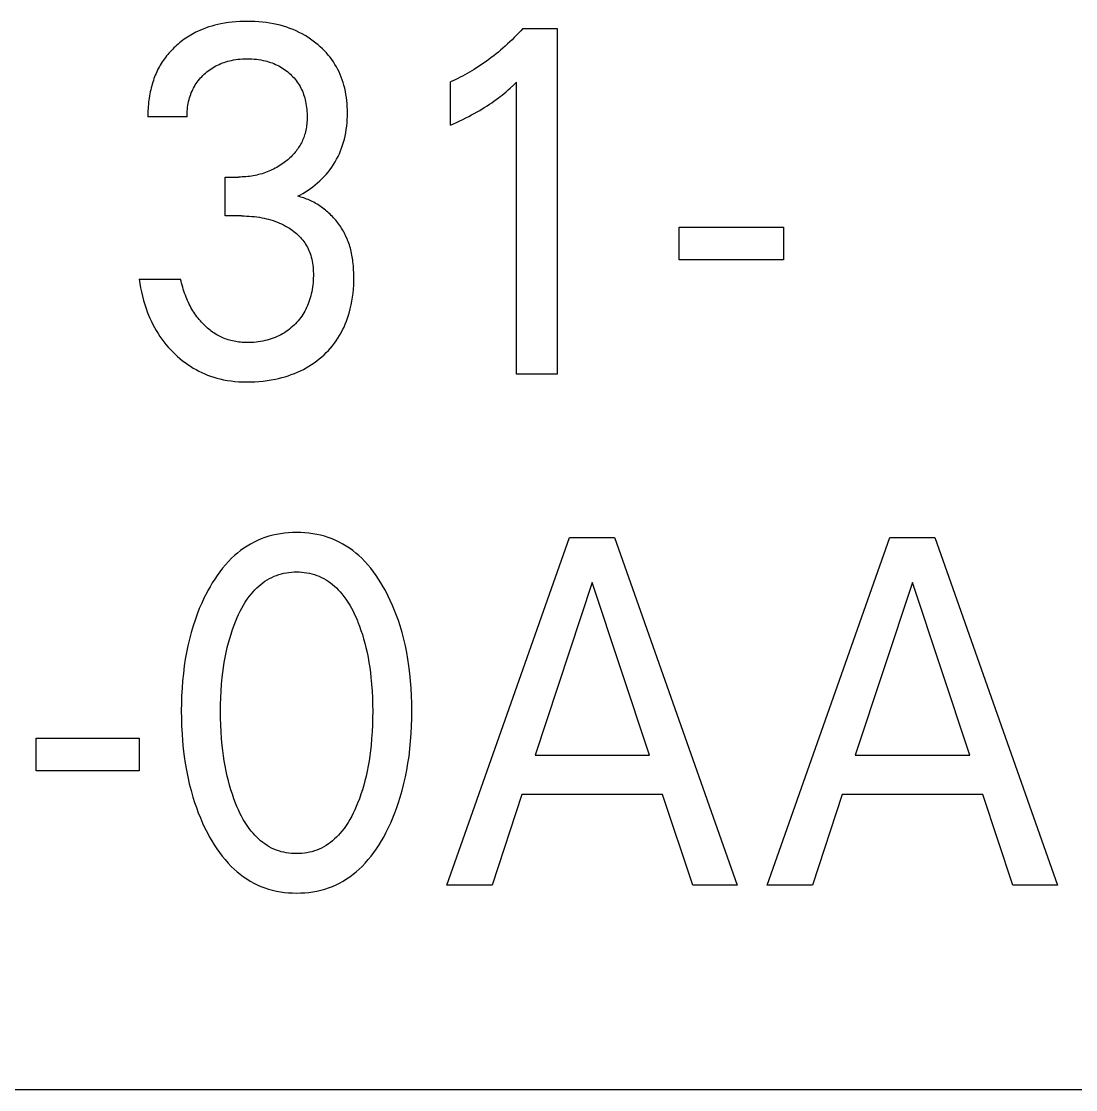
# Model space of a CAD drawing. Extents: x 10 to 879, y 6 to 221.
# Drawn here: x 658.298 to 662.065, y 134.292 to 138.11 of the extents above; entities that cross this region are included whole.
import ezdxf

# ---------------------------------------------------------------- set-up
doc = ezdxf.new("R2010")
doc.units = 0
doc.header["$LTSCALE"] = 5
doc.header["$MEASUREMENT"] = 0
doc.layers.get('0').update_dxf_attribs({"linetype": 'CONTINUOUS'})

msp = doc.modelspace()

# ---------------------------------------------------------------- linework, layer by layer
at = {"color": 7, "linetype": 'Continuous'}
for p, q in [((659.0107, 138.1007), (659, 138.0984)), ((659.0242, 138.1032), (659.0107, 138.1007)), ((659.0378, 138.1053), (659.0242, 138.1032)), ((659.0515, 138.1069), (659.0378, 138.1053)), ((659.0651, 138.1082), (659.0515, 138.1069)), ((659.0789, 138.109), (659.0651, 138.1082)), ((659.0926, 138.1095), (659.0789, 138.109)), ((659.1064, 138.1097), (659.0926, 138.1095)), ((659.1197, 138.1095), (659.1064, 138.1097)), ((659.1329, 138.109), (659.1197, 138.1095)), ((659.1462, 138.1082), (659.1329, 138.109)), ((659.1595, 138.107), (659.1462, 138.1082)), ((659.1726, 138.1054), (659.1595, 138.107)), ((659.1858, 138.1035), (659.1726, 138.1054)), ((659.1989, 138.1011), (659.1858, 138.1035)), ((659.2108, 138.0985), (659.1989, 138.1011)), ((658.9095, 138.0642), (658.9035, 138.0608)), ((658.9156, 138.0675), (658.9095, 138.0642)), ((658.9218, 138.0707), (658.9156, 138.0675)), ((658.928, 138.0737), (658.9218, 138.0707)), ((658.9379, 138.0782), (658.928, 138.0737)), ((658.948, 138.0823), (658.9379, 138.0782)), ((658.9582, 138.0862), (658.948, 138.0823)), ((658.9685, 138.0897), (658.9582, 138.0862)), ((658.9789, 138.0929), (658.9685, 138.0897)), ((658.9895, 138.0958), (658.9789, 138.0929)), ((659, 138.0984), (658.9895, 138.0958)), ((659.2227, 138.0956), (659.2108, 138.0985)), ((659.2345, 138.0923), (659.2227, 138.0956)), ((659.2462, 138.0886), (659.2345, 138.0923)), ((659.2577, 138.0846), (659.2462, 138.0886)), ((659.2691, 138.0801), (659.2577, 138.0846)), ((659.2803, 138.0753), (659.2691, 138.0801)), ((659.291, 138.0702), (659.2803, 138.0753)), ((659.3015, 138.0648), (659.291, 138.0702)), ((659.3117, 138.059), (659.3015, 138.0648)), ((660.0748, 138.0679), (660.0672, 138.0599)), ((660.0824, 138.076), (660.0748, 138.0679)), ((660.0898, 138.0842), (660.0824, 138.076)), ((660.0898, 138.0842), (660.2123, 138.0842)), ((660.2123, 138.0842), (660.2123, 136.849)), ((658.8532, 138.0244), (658.8484, 138.02)), ((658.8582, 138.0287), (658.8532, 138.0244)), ((658.8636, 138.0331), (658.8582, 138.0287)), ((658.869, 138.0375), (658.8636, 138.0331)), ((658.8745, 138.0417), (658.869, 138.0375)), ((658.8801, 138.0457), (658.8745, 138.0417)), ((658.8859, 138.0497), (658.8801, 138.0457)), ((658.8916, 138.0535), (658.8859, 138.0497)), ((658.8975, 138.0572), (658.8916, 138.0535)), ((658.9035, 138.0608), (658.8975, 138.0572)), ((659.3218, 138.0528), (659.3117, 138.059)), ((659.3317, 138.0463), (659.3218, 138.0528)), ((659.3413, 138.0394), (659.3317, 138.0463)), ((659.3507, 138.0322), (659.3413, 138.0394)), ((659.3586, 138.0257), (659.3507, 138.0322)), ((659.3663, 138.0189), (659.3586, 138.0257)), ((660.0355, 138.029), (660.0273, 138.0216)), ((660.0436, 138.0366), (660.0355, 138.029)), ((660.0515, 138.0442), (660.0436, 138.0366)), ((660.0594, 138.052), (660.0515, 138.0442)), ((660.0672, 138.0599), (660.0594, 138.052)), ((658.8171, 137.9863), (658.813, 137.9811)), ((658.8212, 137.9914), (658.8171, 137.9863)), ((658.8255, 137.9964), (658.8212, 137.9914)), ((658.8298, 138.0013), (658.8255, 137.9964)), ((658.8343, 138.0061), (658.8298, 138.0013)), ((658.8389, 138.0108), (658.8343, 138.0061)), ((658.8436, 138.0155), (658.8389, 138.0108)), ((658.8484, 138.02), (658.8436, 138.0155)), ((659.3738, 138.0118), (659.3663, 138.0189)), ((659.3811, 138.0045), (659.3738, 138.0118)), ((659.3881, 137.997), (659.3811, 138.0045)), ((659.3948, 137.9892), (659.3881, 137.997)), ((659.4013, 137.9812), (659.3948, 137.9892)), ((659.9857, 137.9866), (659.9772, 137.9801)), ((659.9941, 137.9933), (659.9857, 137.9866)), ((660.0024, 138.0001), (659.9941, 137.9933)), ((660.0106, 138.007), (660.0024, 138.0001)), ((660.019, 138.0142), (660.0106, 138.007)), ((660.0273, 138.0216), (660.019, 138.0142)), ((658.7914, 137.9478), (658.7883, 137.9419)), ((658.7947, 137.9537), (658.7914, 137.9478)), ((658.7982, 137.9594), (658.7947, 137.9537)), ((658.8017, 137.965), (658.7982, 137.9594)), ((658.8054, 137.9704), (658.8017, 137.965)), ((658.8091, 137.9758), (658.8054, 137.9704)), ((658.813, 137.9811), (658.8091, 137.9758)), ((658.9876, 137.9471), (658.9932, 137.9503)), ((658.9932, 137.9503), (658.999, 137.9532)), ((658.999, 137.9532), (659.0049, 137.956)), ((659.0049, 137.956), (659.0109, 137.9586)), ((659.0109, 137.9586), (659.017, 137.961)), ((659.017, 137.961), (659.0232, 137.9632)), ((659.0232, 137.9632), (659.0294, 137.9652)), ((659.0294, 137.9652), (659.0357, 137.9671)), ((659.0357, 137.9671), (659.0421, 137.9687)), ((659.0421, 137.9687), (659.0485, 137.9702)), ((659.0485, 137.9702), (659.0564, 137.9718)), ((659.0564, 137.9718), (659.0644, 137.9731)), ((659.0644, 137.9731), (659.0725, 137.9741)), ((659.0725, 137.9741), (659.0805, 137.9749)), ((659.0805, 137.9749), (659.0886, 137.9754)), ((659.0886, 137.9754), (659.0967, 137.9758)), ((659.0967, 137.9758), (659.1048, 137.9759)), ((659.1048, 137.9759), (659.1131, 137.9758)), ((659.1131, 137.9758), (659.1214, 137.9755)), ((659.1214, 137.9755), (659.1296, 137.9749)), ((659.1296, 137.9749), (659.1379, 137.9741)), ((659.1379, 137.9741), (659.1461, 137.9731)), ((659.1461, 137.9731), (659.1542, 137.9718)), ((659.1542, 137.9718), (659.1624, 137.9702)), ((659.1624, 137.9702), (659.1688, 137.9687)), ((659.1688, 137.9687), (659.1752, 137.9671)), ((659.1752, 137.9671), (659.1816, 137.9653)), ((659.1816, 137.9653), (659.1879, 137.9632)), ((659.1879, 137.9632), (659.1942, 137.961)), ((659.1942, 137.961), (659.2003, 137.9586)), ((659.2003, 137.9586), (659.2064, 137.956)), ((659.2064, 137.956), (659.2124, 137.9532)), ((659.2124, 137.9532), (659.2181, 137.9503)), ((659.2181, 137.9503), (659.2237, 137.9472)), ((659.4074, 137.973), (659.4013, 137.9812)), ((659.4132, 137.9645), (659.4074, 137.973)), ((659.4187, 137.9559), (659.4132, 137.9645)), ((659.4238, 137.9471), (659.4187, 137.9559)), ((659.9334, 137.9491), (659.9243, 137.9433)), ((659.9423, 137.9551), (659.9334, 137.9491)), ((659.9512, 137.9611), (659.9423, 137.9551)), ((659.9599, 137.9673), (659.9512, 137.9611)), ((659.9686, 137.9736), (659.9599, 137.9673)), ((659.9772, 137.9801), (659.9686, 137.9736)), ((658.7744, 137.9112), (658.7721, 137.9049)), ((658.7769, 137.9175), (658.7744, 137.9112)), ((658.7796, 137.9237), (658.7769, 137.9175)), ((658.7823, 137.9298), (658.7796, 137.9237)), ((658.7852, 137.9359), (658.7823, 137.9298)), ((658.7883, 137.9419), (658.7852, 137.9359)), ((658.9384, 137.9073), (658.9426, 137.9119)), ((658.9426, 137.9119), (658.947, 137.9163)), ((658.947, 137.9163), (658.9516, 137.9207)), ((658.9516, 137.9207), (658.9562, 137.9248)), ((658.9562, 137.9248), (658.9612, 137.929)), ((658.9612, 137.929), (658.9662, 137.9329)), ((658.9662, 137.9329), (658.9714, 137.9367)), ((658.9714, 137.9367), (658.9767, 137.9404)), ((658.9767, 137.9404), (658.9821, 137.9439)), ((658.9821, 137.9439), (658.9876, 137.9471)), ((659.2237, 137.9472), (659.2292, 137.9439)), ((659.2292, 137.9439), (659.2346, 137.9404)), ((659.2346, 137.9404), (659.2399, 137.9368)), ((659.2399, 137.9368), (659.245, 137.933)), ((659.245, 137.933), (659.25, 137.929)), ((659.25, 137.929), (659.2549, 137.9248)), ((659.2549, 137.9248), (659.2595, 137.9207)), ((659.2595, 137.9207), (659.264, 137.9164)), ((659.264, 137.9164), (659.2683, 137.912)), ((659.2683, 137.912), (659.2724, 137.9074)), ((659.4287, 137.9381), (659.4238, 137.9471)), ((659.4332, 137.929), (659.4287, 137.9381)), ((659.4373, 137.9197), (659.4332, 137.929)), ((659.4412, 137.9102), (659.4373, 137.9197)), ((659.4447, 137.9007), (659.4412, 137.9102)), ((659.8657, 137.9098), (659.8571, 137.9054)), ((659.8743, 137.9142), (659.8657, 137.9098)), ((659.8828, 137.9188), (659.8743, 137.9142)), ((659.8912, 137.9235), (659.8828, 137.9188)), ((659.8996, 137.9283), (659.8912, 137.9235)), ((659.9079, 137.9332), (659.8996, 137.9283)), ((659.9162, 137.9382), (659.9079, 137.9332)), ((659.9243, 137.9433), (659.9162, 137.9382)), ((658.7622, 137.8726), (658.7604, 137.8652)), ((658.7639, 137.8791), (658.7622, 137.8726)), ((658.7658, 137.8856), (658.7639, 137.8791)), ((658.7678, 137.8921), (658.7658, 137.8856)), ((658.7699, 137.8985), (658.7678, 137.8921)), ((658.7721, 137.9049), (658.7699, 137.8985)), ((658.9106, 137.8658), (658.9134, 137.8714)), ((658.9134, 137.8714), (658.9164, 137.877)), ((658.9164, 137.877), (658.9196, 137.8824)), ((658.9196, 137.8824), (658.923, 137.8876)), ((658.923, 137.8876), (658.9266, 137.8927)), ((658.9266, 137.8927), (658.9304, 137.8977)), ((658.9304, 137.8977), (658.9343, 137.9026)), ((658.9343, 137.9026), (658.9384, 137.9073)), ((659.2724, 137.9074), (659.2764, 137.9027)), ((659.2764, 137.9027), (659.2803, 137.8978)), ((659.2803, 137.8978), (659.2839, 137.8929)), ((659.2839, 137.8929), (659.2874, 137.8878)), ((659.2874, 137.8878), (659.2907, 137.8826)), ((659.2907, 137.8826), (659.2939, 137.8771)), ((659.2939, 137.8771), (659.2968, 137.8715)), ((659.2968, 137.8715), (659.2996, 137.8657)), ((659.4479, 137.891), (659.4447, 137.9007)), ((659.4508, 137.8812), (659.4479, 137.891)), ((659.4535, 137.8704), (659.4508, 137.8812)), ((659.8397, 137.8971), (659.8309, 137.8931)), ((659.8309, 137.7382), (659.8309, 137.8931)), ((659.8484, 137.9012), (659.8397, 137.8971)), ((659.8571, 137.9054), (659.8484, 137.9012)), ((660.0443, 137.8707), (660.056, 137.8814)), ((660.056, 137.8814), (660.0676, 137.8922)), ((660.0676, 136.849), (660.0676, 137.8922)), ((658.7548, 137.8355), (658.7537, 137.828)), ((658.756, 137.843), (658.7548, 137.8355)), ((658.7573, 137.8504), (658.756, 137.843)), ((658.7588, 137.8578), (658.7573, 137.8504)), ((658.7604, 137.8652), (658.7588, 137.8578)), ((658.8977, 137.8301), (658.8994, 137.8362)), ((658.8994, 137.8362), (658.9012, 137.8423)), ((658.9012, 137.8423), (658.9033, 137.8483)), ((658.9033, 137.8483), (658.9055, 137.8542)), ((658.9055, 137.8542), (658.908, 137.86)), ((658.908, 137.86), (658.9106, 137.8658)), ((659.2996, 137.8657), (659.3022, 137.8599)), ((659.3022, 137.8599), (659.3045, 137.854)), ((659.3045, 137.854), (659.3067, 137.848)), ((659.3067, 137.848), (659.3087, 137.842)), ((659.3087, 137.842), (659.3105, 137.8359)), ((659.3105, 137.8359), (659.3121, 137.8297)), ((659.4559, 137.8596), (659.4535, 137.8704)), ((659.4579, 137.8487), (659.4559, 137.8596)), ((659.4596, 137.8377), (659.4579, 137.8487)), ((659.461, 137.8266), (659.4596, 137.8377)), ((659.9947, 137.8301), (660.0025, 137.8359)), ((660.0025, 137.8359), (660.0093, 137.8412)), ((660.0093, 137.8412), (660.016, 137.8465)), ((660.016, 137.8465), (660.0226, 137.8519)), ((660.0226, 137.8519), (660.03, 137.8581)), ((660.03, 137.8581), (660.0372, 137.8644)), ((660.0372, 137.8644), (660.0443, 137.8707)), ((658.7509, 137.798), (658.7506, 137.7905)), ((658.7514, 137.8055), (658.7509, 137.798)), ((658.7521, 137.813), (658.7514, 137.8055)), ((658.7528, 137.8205), (658.7521, 137.813)), ((658.7537, 137.828), (658.7528, 137.8205)), ((658.891, 137.7888), (658.8916, 137.7958)), ((658.8916, 137.7958), (658.8924, 137.8027)), ((658.8924, 137.8027), (658.8934, 137.8096)), ((658.8934, 137.8096), (658.8946, 137.8165)), ((658.8946, 137.8165), (658.896, 137.8233)), ((658.896, 137.8233), (658.8977, 137.8301)), ((659.3121, 137.8297), (659.3137, 137.8228)), ((659.3137, 137.8228), (659.3151, 137.8159)), ((659.3151, 137.8159), (659.3163, 137.8089)), ((659.3163, 137.8089), (659.3173, 137.8018)), ((659.3173, 137.8018), (659.3181, 137.7948)), ((659.462, 137.8156), (659.461, 137.8266)), ((659.4627, 137.8045), (659.462, 137.8156)), ((659.4631, 137.7933), (659.4627, 137.8045)), ((659.9357, 137.7914), (659.9451, 137.797)), ((659.9451, 137.797), (659.9545, 137.8027)), ((659.9545, 137.8027), (659.9627, 137.808)), ((659.9627, 137.808), (659.9708, 137.8133)), ((659.9708, 137.8133), (659.9788, 137.8188)), ((659.9788, 137.8188), (659.9868, 137.8244)), ((659.9868, 137.8244), (659.9947, 137.8301)), ((658.7503, 137.783), (658.7502, 137.7755)), ((658.7502, 137.7755), (658.7502, 137.7681)), ((658.8904, 137.7681), (658.7502, 137.7681)), ((658.7506, 137.7905), (658.7503, 137.783)), ((658.8904, 137.775), (658.8906, 137.7819)), ((658.8904, 137.7681), (658.8904, 137.775)), ((658.8906, 137.7819), (658.891, 137.7888)), ((659.3181, 137.7948), (659.3187, 137.7877)), ((659.3187, 137.7877), (659.3191, 137.7806)), ((659.3192, 137.7606), (659.3189, 137.7548)), ((659.3191, 137.7806), (659.3193, 137.7735)), ((659.3193, 137.7664), (659.3192, 137.7606)), ((659.3193, 137.7735), (659.3193, 137.7664)), ((659.4618, 137.7467), (659.4626, 137.7585)), ((659.4626, 137.7585), (659.4631, 137.7703)), ((659.4633, 137.7822), (659.4631, 137.7933)), ((659.4631, 137.7703), (659.4633, 137.7822)), ((659.8643, 137.7537), (659.8754, 137.7591)), ((659.8754, 137.7591), (659.8864, 137.7646)), ((659.8864, 137.7646), (659.8973, 137.7702)), ((659.8973, 137.7702), (659.907, 137.7753)), ((659.907, 137.7753), (659.9166, 137.7805)), ((659.9166, 137.7805), (659.9262, 137.7859)), ((659.9262, 137.7859), (659.9357, 137.7914)), ((659.3145, 137.7206), (659.3132, 137.7149)), ((659.3156, 137.7262), (659.3145, 137.7206)), ((659.3166, 137.7319), (659.3156, 137.7262)), ((659.3174, 137.7376), (659.3166, 137.7319)), ((659.318, 137.7433), (659.3174, 137.7376)), ((659.3185, 137.7491), (659.318, 137.7433)), ((659.3189, 137.7548), (659.3185, 137.7491)), ((659.4573, 137.7114), (659.4592, 137.7231)), ((659.4592, 137.7231), (659.4607, 137.7349)), ((659.4607, 137.7349), (659.4618, 137.7467)), ((659.8309, 137.7382), (659.8421, 137.7433)), ((659.8421, 137.7433), (659.8532, 137.7484)), ((659.8532, 137.7484), (659.8643, 137.7537)), ((659.301, 137.6804), (659.2988, 137.6759)), ((659.3031, 137.685), (659.301, 137.6804)), ((659.3051, 137.6896), (659.3031, 137.685)), ((659.3069, 137.6943), (659.3051, 137.6896)), ((659.3086, 137.6991), (659.3069, 137.6943)), ((659.3102, 137.7039), (659.3086, 137.6991)), ((659.3118, 137.7094), (659.3102, 137.7039)), ((659.3132, 137.7149), (659.3118, 137.7094)), ((659.4494, 137.6777), (659.4523, 137.6883)), ((659.4523, 137.6883), (659.455, 137.6998)), ((659.455, 137.6998), (659.4573, 137.7114)), ((659.2796, 137.6459), (659.2763, 137.6417)), ((659.2829, 137.6502), (659.2796, 137.6459)), ((659.2858, 137.6542), (659.2829, 137.6502)), ((659.2886, 137.6584), (659.2858, 137.6542)), ((659.2913, 137.6627), (659.2886, 137.6584)), ((659.2939, 137.667), (659.2913, 137.6627)), ((659.2964, 137.6714), (659.2939, 137.667)), ((659.2988, 137.6759), (659.2964, 137.6714)), ((659.4344, 137.6365), (659.4387, 137.6466)), ((659.4387, 137.6466), (659.4426, 137.6569)), ((659.4426, 137.6569), (659.4462, 137.6672)), ((659.4462, 137.6672), (659.4494, 137.6777)), ((659.2373, 137.6053), (659.2322, 137.6015)), ((659.2416, 137.6085), (659.2373, 137.6053)), ((659.2458, 137.6118), (659.2416, 137.6085)), ((659.2499, 137.6152), (659.2458, 137.6118)), ((659.2539, 137.6187), (659.2499, 137.6152)), ((659.2579, 137.6223), (659.2539, 137.6187)), ((659.2618, 137.626), (659.2579, 137.6223)), ((659.2655, 137.6298), (659.2618, 137.626)), ((659.2692, 137.6337), (659.2655, 137.6298)), ((659.2728, 137.6377), (659.2692, 137.6337)), ((659.2763, 137.6417), (659.2728, 137.6377)), ((659.4136, 137.598), (659.4194, 137.6073)), ((659.4194, 137.6073), (659.4247, 137.6169)), ((659.4247, 137.6169), (659.4298, 137.6266)), ((659.4298, 137.6266), (659.4344, 137.6365)), ((659.1642, 137.5673), (659.1581, 137.5653)), ((659.1702, 137.5693), (659.1642, 137.5673)), ((659.1762, 137.5715), (659.1702, 137.5693)), ((659.182, 137.5739), (659.1762, 137.5715)), ((659.1879, 137.5764), (659.182, 137.5739)), ((659.1937, 137.5791), (659.1879, 137.5764)), ((659.1994, 137.5818), (659.1937, 137.5791)), ((659.2051, 137.5848), (659.1994, 137.5818)), ((659.2106, 137.5879), (659.2051, 137.5848)), ((659.2161, 137.5911), (659.2106, 137.5879)), ((659.2216, 137.5944), (659.2161, 137.5911)), ((659.2269, 137.5979), (659.2216, 137.5944)), ((659.2322, 137.6015), (659.2269, 137.5979)), ((659.3873, 137.5629), (659.3943, 137.5713)), ((659.3943, 137.5713), (659.4011, 137.5799)), ((659.4011, 137.5799), (659.4075, 137.5888)), ((659.4075, 137.5888), (659.4136, 137.598)), ((659.0259, 137.4142), (659.0259, 137.5533)), ((659.0259, 137.5533), (659.0742, 137.5533)), ((659.0808, 137.5534), (659.0742, 137.5533)), ((659.0874, 137.5536), (659.0808, 137.5534)), ((659.0941, 137.5539), (659.0874, 137.5536)), ((659.1007, 137.5544), (659.0941, 137.5539)), ((659.1073, 137.555), (659.1007, 137.5544)), ((659.1139, 137.5558), (659.1073, 137.555)), ((659.1204, 137.5568), (659.1139, 137.5558)), ((659.127, 137.5578), (659.1204, 137.5568)), ((659.1335, 137.5591), (659.127, 137.5578)), ((659.1397, 137.5604), (659.1335, 137.5591)), ((659.1459, 137.5619), (659.1397, 137.5604)), ((659.152, 137.5635), (659.1459, 137.5619)), ((659.1581, 137.5653), (659.152, 137.5635)), ((659.3482, 137.525), (659.3564, 137.532)), ((659.3564, 137.532), (659.3645, 137.5392)), ((659.3645, 137.5392), (659.3723, 137.5468)), ((659.3723, 137.5468), (659.38, 137.5547)), ((659.38, 137.5547), (659.3873, 137.5629)), ((659.295, 137.4895), (659.3043, 137.4946)), ((659.3043, 137.4946), (659.3134, 137.5001)), ((659.3134, 137.5001), (659.3224, 137.5059)), ((659.3224, 137.5059), (659.3311, 137.512)), ((659.3311, 137.512), (659.3397, 137.5183)), ((659.3397, 137.5183), (659.3482, 137.525)), ((659.2856, 137.4846), (659.295, 137.4895)), ((659.291, 137.4833), (659.2856, 137.4846)), ((659.2964, 137.4818), (659.291, 137.4833)), ((659.3017, 137.4802), (659.2964, 137.4818)), ((659.307, 137.4785), (659.3017, 137.4802)), ((659.3123, 137.4766), (659.307, 137.4785)), ((659.3175, 137.4746), (659.3123, 137.4766)), ((659.3226, 137.4725), (659.3175, 137.4746)), ((659.3277, 137.4703), (659.3226, 137.4725)), ((659.3328, 137.468), (659.3277, 137.4703)), ((659.3378, 137.4656), (659.3328, 137.468)), ((659.3427, 137.463), (659.3378, 137.4656)), ((659.3476, 137.4603), (659.3427, 137.463)), ((659.3524, 137.4576), (659.3476, 137.4603)), ((659.3572, 137.4547), (659.3524, 137.4576)), ((659.3619, 137.4517), (659.3572, 137.4547)), ((659.3665, 137.4486), (659.3619, 137.4517)), ((659.0849, 137.4142), (659.0259, 137.4142)), ((659.0849, 137.4142), (659.0941, 137.4141)), ((659.0941, 137.4141), (659.1032, 137.4138)), ((659.1032, 137.4138), (659.1124, 137.4134)), ((659.1124, 137.4134), (659.1215, 137.4127)), ((659.3711, 137.4454), (659.3665, 137.4486)), ((659.3756, 137.4422), (659.3711, 137.4454)), ((659.3801, 137.4388), (659.3756, 137.4422)), ((659.3844, 137.4353), (659.3801, 137.4388)), ((659.3887, 137.4318), (659.3844, 137.4353)), ((659.3929, 137.4281), (659.3887, 137.4318)), ((659.3971, 137.4244), (659.3929, 137.4281)), ((659.4014, 137.4203), (659.3971, 137.4244)), ((659.4056, 137.4162), (659.4014, 137.4203)), ((659.4097, 137.4119), (659.4056, 137.4162)), ((659.1215, 137.4127), (659.1307, 137.4118)), ((659.1307, 137.4118), (659.1398, 137.4107)), ((659.1398, 137.4107), (659.1488, 137.4093)), ((659.1488, 137.4093), (659.1571, 137.4079)), ((659.1571, 137.4079), (659.1654, 137.4062)), ((659.1654, 137.4062), (659.1736, 137.4043)), ((659.1736, 137.4043), (659.1817, 137.4023)), ((659.1817, 137.4023), (659.1898, 137.4)), ((659.1898, 137.4), (659.1978, 137.3974)), ((659.1978, 137.3974), (659.2058, 137.3947)), ((659.2058, 137.3947), (659.2132, 137.3918)), ((659.2132, 137.3918), (659.2205, 137.3888)), ((659.2205, 137.3888), (659.2278, 137.3855)), ((659.2278, 137.3855), (659.235, 137.382)), ((659.235, 137.382), (659.242, 137.3783)), ((659.242, 137.3783), (659.2489, 137.3744)), ((659.4138, 137.4076), (659.4097, 137.4119)), ((659.4177, 137.4032), (659.4138, 137.4076)), ((659.4216, 137.3987), (659.4177, 137.4032)), ((659.4253, 137.3941), (659.4216, 137.3987)), ((659.429, 137.3894), (659.4253, 137.3941)), ((659.4325, 137.3847), (659.429, 137.3894)), ((659.4359, 137.3798), (659.4325, 137.3847)), ((659.4393, 137.3749), (659.4359, 137.3798)), ((659.2489, 137.3744), (659.2557, 137.3702)), ((659.2557, 137.3702), (659.2611, 137.3667)), ((659.2611, 137.3667), (659.2663, 137.363)), ((659.2663, 137.363), (659.2714, 137.3592)), ((659.2714, 137.3592), (659.2764, 137.3552)), ((659.2764, 137.3552), (659.2813, 137.351)), ((659.2813, 137.351), (659.286, 137.3467)), ((659.286, 137.3467), (659.2906, 137.3423)), ((659.2906, 137.3423), (659.2951, 137.3377)), ((659.2951, 137.3377), (659.2993, 137.3329)), ((659.4425, 137.37), (659.4393, 137.3749)), ((659.4456, 137.365), (659.4425, 137.37)), ((659.4486, 137.3599), (659.4456, 137.365)), ((659.4514, 137.3547), (659.4486, 137.3599)), ((659.4542, 137.3495), (659.4514, 137.3547)), ((659.4568, 137.3442), (659.4542, 137.3495)), ((659.4593, 137.3389), (659.4568, 137.3442)), ((659.4617, 137.3336), (659.4593, 137.3389)), ((660.6489, 137.2575), (660.6489, 137.3746)), ((660.6489, 137.3746), (661.0211, 137.3746)), ((661.0211, 137.3746), (661.0211, 137.2575)), ((659.2993, 137.3329), (659.3034, 137.3279)), ((659.3034, 137.3279), (659.3071, 137.3231)), ((659.3071, 137.3231), (659.3106, 137.318)), ((659.3106, 137.318), (659.314, 137.3129)), ((659.314, 137.3129), (659.3171, 137.3076)), ((659.3171, 137.3076), (659.3201, 137.3022)), ((659.3201, 137.3022), (659.3229, 137.2967)), ((659.464, 137.3281), (659.4617, 137.3336)), ((659.4662, 137.3224), (659.464, 137.3281)), ((659.4683, 137.3165), (659.4662, 137.3224)), ((659.4703, 137.3107), (659.4683, 137.3165)), ((659.4721, 137.3047), (659.4703, 137.3107)), ((659.4738, 137.2988), (659.4721, 137.3047)), ((659.4754, 137.2928), (659.4738, 137.2988)), ((659.3229, 137.2967), (659.3255, 137.2912)), ((659.3255, 137.2912), (659.3278, 137.2855)), ((659.3278, 137.2855), (659.33, 137.2798)), ((659.33, 137.2798), (659.332, 137.2739)), ((659.332, 137.2739), (659.334, 137.2669)), ((659.334, 137.2669), (659.3358, 137.2597)), ((659.4768, 137.2868), (659.4754, 137.2928)), ((659.4782, 137.2807), (659.4768, 137.2868)), ((659.4794, 137.2746), (659.4782, 137.2807)), ((659.4805, 137.2685), (659.4794, 137.2746)), ((659.4815, 137.2623), (659.4805, 137.2685)), ((659.4824, 137.2562), (659.4815, 137.2623)), ((659.3358, 137.2597), (659.3374, 137.2524)), ((659.3374, 137.2524), (659.3386, 137.2452)), ((659.3386, 137.2452), (659.3396, 137.2378)), ((659.3396, 137.2378), (659.3404, 137.2304)), ((659.3404, 137.2304), (659.341, 137.223)), ((659.341, 137.223), (659.3413, 137.2156)), ((659.4831, 137.25), (659.4824, 137.2562)), ((659.4845, 137.2365), (659.4831, 137.25)), ((659.4855, 137.223), (659.4845, 137.2365)), ((659.486, 137.2094), (659.4855, 137.223)), ((661.0211, 137.2575), (660.6489, 137.2575)), ((658.7196, 137.188), (658.7218, 137.1728)), ((658.7196, 137.188), (658.8674, 137.188)), ((658.8691, 137.1808), (658.8674, 137.188)), ((659.3413, 137.1919), (659.3409, 137.1837)), ((659.3413, 137.2156), (659.3415, 137.2082)), ((659.3415, 137.2), (659.3413, 137.1919)), ((659.3415, 137.2082), (659.3415, 137.2)), ((659.4862, 137.1959), (659.486, 137.2094)), ((659.4861, 137.1815), (659.4862, 137.1959)), ((658.7218, 137.1728), (658.7244, 137.1576)), ((658.7244, 137.1576), (658.7274, 137.1425)), ((658.8708, 137.1736), (658.8691, 137.1808)), ((658.8727, 137.1664), (658.8708, 137.1736)), ((658.8748, 137.1593), (658.8727, 137.1664)), ((658.8769, 137.1521), (658.8748, 137.1593)), ((658.8792, 137.1451), (658.8769, 137.1521)), ((659.3371, 137.1513), (659.3356, 137.1433)), ((659.3384, 137.1594), (659.3371, 137.1513)), ((659.3394, 137.1675), (659.3384, 137.1594)), ((659.3403, 137.1756), (659.3394, 137.1675)), ((659.3409, 137.1837), (659.3403, 137.1756)), ((659.4834, 137.1384), (659.4847, 137.1527)), ((659.4847, 137.1527), (659.4856, 137.1671)), ((659.4856, 137.1671), (659.4861, 137.1815)), ((658.7274, 137.1425), (658.7309, 137.1275)), ((658.7309, 137.1275), (658.7348, 137.1126)), ((658.7348, 137.1126), (658.7392, 137.0977)), ((658.8816, 137.138), (658.8792, 137.1451)), ((658.8842, 137.131), (658.8816, 137.138)), ((658.8869, 137.1241), (658.8842, 137.131)), ((658.8895, 137.1178), (658.8869, 137.1241)), ((658.8922, 137.1116), (658.8895, 137.1178)), ((658.895, 137.1054), (658.8922, 137.1116)), ((659.328, 137.1142), (659.3257, 137.1073)), ((659.3302, 137.1212), (659.328, 137.1142)), ((659.3321, 137.1282), (659.3302, 137.1212)), ((659.3338, 137.1353), (659.3321, 137.1282)), ((659.3356, 137.1433), (659.3338, 137.1353)), ((659.4767, 137.096), (659.4794, 137.1101)), ((659.4794, 137.1101), (659.4816, 137.1242)), ((659.4816, 137.1242), (659.4834, 137.1384)), ((658.7392, 137.0977), (658.744, 137.0831)), ((658.744, 137.0831), (658.7482, 137.0714)), ((658.7482, 137.0714), (658.7527, 137.0598)), ((658.898, 137.0993), (658.895, 137.1054)), ((658.901, 137.0932), (658.898, 137.0993)), ((658.9043, 137.0873), (658.901, 137.0932)), ((658.9076, 137.0814), (658.9043, 137.0873)), ((658.9111, 137.0755), (658.9076, 137.0814)), ((658.9147, 137.0698), (658.9111, 137.0755)), ((658.9183, 137.0645), (658.9147, 137.0698)), ((659.3109, 137.074), (659.3074, 137.0679)), ((659.3143, 137.0805), (659.3109, 137.074)), ((659.3175, 137.087), (659.3143, 137.0805)), ((659.3204, 137.0937), (659.3175, 137.087)), ((659.3232, 137.1004), (659.3204, 137.0937)), ((659.3257, 137.1073), (659.3232, 137.1004)), ((659.4674, 137.06), (659.4706, 137.071)), ((659.4706, 137.071), (659.4735, 137.082)), ((659.4735, 137.082), (659.4767, 137.096)), ((658.7527, 137.0598), (658.7576, 137.0484)), ((658.7576, 137.0484), (658.7627, 137.0371)), ((658.7627, 137.0371), (658.7682, 137.026)), ((658.9219, 137.0592), (658.9183, 137.0645)), ((658.9257, 137.0541), (658.9219, 137.0592)), ((658.9296, 137.049), (658.9257, 137.0541)), ((658.9336, 137.044), (658.9296, 137.049)), ((658.9378, 137.0391), (658.9336, 137.044)), ((658.942, 137.0343), (658.9378, 137.0391)), ((658.9464, 137.0297), (658.942, 137.0343)), ((659.2823, 137.0343), (659.2775, 137.0292)), ((659.2869, 137.0396), (659.2823, 137.0343)), ((659.2914, 137.045), (659.2869, 137.0396)), ((659.2957, 137.0505), (659.2914, 137.045)), ((659.2998, 137.0562), (659.2957, 137.0505)), ((659.3037, 137.062), (659.2998, 137.0562)), ((659.3074, 137.0679), (659.3037, 137.062)), ((659.4557, 137.0278), (659.4599, 137.0384)), ((659.4599, 137.0384), (659.4638, 137.0492)), ((659.4638, 137.0492), (659.4674, 137.06)), ((658.7682, 137.026), (658.774, 137.015)), ((658.774, 137.015), (658.7802, 137.0043)), ((658.7802, 137.0043), (658.7866, 136.9937)), ((658.7866, 136.9937), (658.7932, 136.9837)), ((658.9509, 137.0251), (658.9464, 137.0297)), ((658.955, 137.0211), (658.9509, 137.0251)), ((658.9592, 137.0172), (658.955, 137.0211)), ((658.9635, 137.0134), (658.9592, 137.0172)), ((658.9679, 137.0097), (658.9635, 137.0134)), ((658.9724, 137.0061), (658.9679, 137.0097)), ((658.977, 137.0026), (658.9724, 137.0061)), ((658.9816, 136.9992), (658.977, 137.0026)), ((658.9864, 136.996), (658.9816, 136.9992)), ((658.9912, 136.9929), (658.9864, 136.996)), ((659.2379, 136.9969), (659.2317, 136.9931)), ((659.2441, 137.001), (659.2379, 136.9969)), ((659.2501, 137.0052), (659.2441, 137.001)), ((659.2559, 137.0097), (659.2501, 137.0052)), ((659.2616, 137.0143), (659.2559, 137.0097)), ((659.2672, 137.0192), (659.2616, 137.0143)), ((659.2726, 137.0242), (659.2672, 137.0192)), ((659.2775, 137.0292), (659.2726, 137.0242)), ((659.4352, 136.987), (659.4409, 136.9969)), ((659.4409, 136.9969), (659.4462, 137.007)), ((659.4462, 137.007), (659.4511, 137.0173)), ((659.4511, 137.0173), (659.4557, 137.0278)), ((658.7932, 136.9837), (658.8001, 136.9739)), ((658.8001, 136.9739), (658.8073, 136.9643)), ((658.8073, 136.9643), (658.8148, 136.9549)), ((658.9962, 136.9899), (658.9912, 136.9929)), ((659.001, 136.9872), (658.9962, 136.9899)), ((659.0059, 136.9845), (659.001, 136.9872)), ((659.0108, 136.9821), (659.0059, 136.9845)), ((659.0159, 136.9797), (659.0108, 136.9821)), ((659.021, 136.9776), (659.0159, 136.9797)), ((659.0261, 136.9755), (659.021, 136.9776)), ((659.0313, 136.9736), (659.0261, 136.9755)), ((659.0366, 136.9718), (659.0313, 136.9736)), ((659.0419, 136.9702), (659.0366, 136.9718)), ((659.0472, 136.9688), (659.0419, 136.9702)), ((659.0528, 136.9674), (659.0472, 136.9688)), ((659.0584, 136.9662), (659.0528, 136.9674)), ((659.064, 136.9652), (659.0584, 136.9662)), ((659.0697, 136.9643), (659.064, 136.9652)), ((659.0754, 136.9635), (659.0697, 136.9643)), ((659.0811, 136.9629), (659.0754, 136.9635)), ((659.0868, 136.9624), (659.0811, 136.9629)), ((659.0926, 136.9621), (659.0868, 136.9624)), ((659.0983, 136.9618), (659.0926, 136.9621)), ((659.1041, 136.9617), (659.0983, 136.9618)), ((659.1123, 136.9617), (659.1041, 136.9617)), ((659.1205, 136.962), (659.1123, 136.9617)), ((659.1286, 136.9625), (659.1205, 136.962)), ((659.1368, 136.9632), (659.1286, 136.9625)), ((659.1449, 136.9642), (659.1368, 136.9632)), ((659.153, 136.9655), (659.1449, 136.9642)), ((659.1611, 136.9669), (659.153, 136.9655)), ((659.1691, 136.9687), (659.1611, 136.9669)), ((659.1764, 136.9705), (659.1691, 136.9687)), ((659.1836, 136.9725), (659.1764, 136.9705)), ((659.1908, 136.9748), (659.1836, 136.9725)), ((659.1979, 136.9772), (659.1908, 136.9748)), ((659.2049, 136.9799), (659.1979, 136.9772)), ((659.2118, 136.9829), (659.2049, 136.9799)), ((659.2186, 136.9861), (659.2118, 136.9829)), ((659.2252, 136.9895), (659.2186, 136.9861)), ((659.2317, 136.9931), (659.2252, 136.9895)), ((659.4098, 136.9506), (659.4166, 136.9593)), ((659.4166, 136.9593), (659.4232, 136.9683)), ((659.4232, 136.9683), (659.4293, 136.9775)), ((659.4293, 136.9775), (659.4352, 136.987)), ((658.8148, 136.9549), (658.8225, 136.9458)), ((658.8225, 136.9458), (658.8306, 136.9369)), ((658.8306, 136.9369), (658.8389, 136.9283)), ((658.8389, 136.9283), (658.8475, 136.9199)), ((658.8475, 136.9199), (658.8561, 136.912)), ((659.3714, 136.9107), (659.3796, 136.9181)), ((659.3796, 136.9181), (659.3876, 136.9258)), ((659.3876, 136.9258), (659.3953, 136.9338)), ((659.3953, 136.9338), (659.4027, 136.9421)), ((659.4027, 136.9421), (659.4098, 136.9506)), ((658.8561, 136.912), (658.8649, 136.9044)), ((658.8649, 136.9044), (658.8739, 136.897)), ((658.8739, 136.897), (658.8832, 136.89)), ((658.8832, 136.89), (658.8927, 136.8832)), ((658.8927, 136.8832), (658.9024, 136.8768)), ((659.3255, 136.8771), (659.3351, 136.8831)), ((659.3351, 136.8831), (659.3445, 136.8896)), ((659.3445, 136.8896), (659.3537, 136.8963)), ((659.3537, 136.8963), (659.3627, 136.9033)), ((659.3627, 136.9033), (659.3714, 136.9107)), ((658.9024, 136.8768), (658.9123, 136.8707)), ((658.9123, 136.8707), (658.9225, 136.8649)), ((658.9225, 136.8649), (658.9326, 136.8595)), ((658.9326, 136.8595), (658.9428, 136.8545)), ((658.9428, 136.8545), (658.9533, 136.8499)), ((658.9533, 136.8499), (658.9639, 136.8456)), ((658.9639, 136.8456), (658.9746, 136.8416)), ((658.9746, 136.8416), (658.9855, 136.838)), ((659.2404, 136.8395), (659.2517, 136.8431)), ((659.2517, 136.8431), (659.2628, 136.847)), ((659.2628, 136.847), (659.2739, 136.8512)), ((659.2739, 136.8512), (659.2848, 136.8558)), ((659.2848, 136.8558), (659.2955, 136.8608)), ((659.2955, 136.8608), (659.3057, 136.8659)), ((659.3057, 136.8659), (659.3157, 136.8713)), ((659.3157, 136.8713), (659.3255, 136.8771)), ((660.2123, 136.849), (660.0676, 136.849)), ((658.9855, 136.838), (658.9964, 136.8347)), ((658.9964, 136.8347), (659.0075, 136.8319)), ((659.0075, 136.8319), (659.0208, 136.8289)), ((659.0208, 136.8289), (659.0343, 136.8264)), ((659.0343, 136.8264), (659.0478, 136.8245)), ((659.0478, 136.8245), (659.0615, 136.8229)), ((659.0615, 136.8229), (659.0751, 136.8218)), ((659.0751, 136.8218), (659.0888, 136.8212)), ((659.0888, 136.8212), (659.1025, 136.8209)), ((659.1025, 136.8209), (659.1174, 136.8209)), ((659.1174, 136.8209), (659.1323, 136.8215)), ((659.1323, 136.8215), (659.1471, 136.8224)), ((659.1471, 136.8224), (659.1619, 136.8238)), ((659.1619, 136.8238), (659.1767, 136.8257)), ((659.1767, 136.8257), (659.1913, 136.828)), ((659.1913, 136.828), (659.2059, 136.8308)), ((659.2059, 136.8308), (659.2175, 136.8334)), ((659.2175, 136.8334), (659.229, 136.8363)), ((659.229, 136.8363), (659.2404, 136.8395)), ((659.1823, 136.2692), (659.1687, 136.2649)), ((659.1962, 136.2729), (659.1823, 136.2692)), ((659.2102, 136.2761), (659.1962, 136.2729)), ((659.2243, 136.2786), (659.2102, 136.2761)), ((659.2386, 136.2805), (659.2243, 136.2786)), ((659.2529, 136.2819), (659.2386, 136.2805)), ((659.2673, 136.2827), (659.2529, 136.2819)), ((659.2817, 136.283), (659.2673, 136.2827)), ((659.2962, 136.2827), (659.2817, 136.283)), ((659.3106, 136.2819), (659.2962, 136.2827)), ((659.325, 136.2805), (659.3106, 136.2819)), ((659.3392, 136.2786), (659.325, 136.2805)), ((659.3534, 136.2761), (659.3392, 136.2786)), ((659.3675, 136.273), (659.3534, 136.2761)), ((659.3813, 136.2692), (659.3675, 136.273)), ((659.395, 136.2649), (659.3813, 136.2692)), ((659.1051, 136.2342), (659.0933, 136.2264)), ((659.1172, 136.2415), (659.1051, 136.2342)), ((659.1296, 136.2482), (659.1172, 136.2415)), ((659.1423, 136.2543), (659.1296, 136.2482)), ((659.1553, 136.2599), (659.1423, 136.2543)), ((659.1687, 136.2649), (659.1553, 136.2599)), ((659.4085, 136.2599), (659.395, 136.2649)), ((659.4214, 136.2543), (659.4085, 136.2599)), ((659.4341, 136.2482), (659.4214, 136.2543)), ((659.4466, 136.2415), (659.4341, 136.2482)), ((659.4587, 136.2342), (659.4466, 136.2415)), ((659.4705, 136.2264), (659.4587, 136.2342)), ((659.8185, 135.0223), (660.2568, 136.2645)), ((660.2568, 136.2645), (660.4174, 136.2645)), ((660.4174, 136.2645), (660.8557, 135.0223)), ((660.9625, 135.0223), (661.4008, 136.2645)), ((661.4008, 136.2645), (661.5613, 136.2645)), ((661.5613, 136.2645), (661.9997, 135.0223)), ((659.0599, 136.2002), (659.0495, 136.1906)), ((659.0707, 136.2094), (659.0599, 136.2002)), ((659.0818, 136.2181), (659.0707, 136.2094)), ((659.0933, 136.2264), (659.0818, 136.2181)), ((659.482, 136.2182), (659.4705, 136.2264)), ((659.4931, 136.2094), (659.482, 136.2182)), ((659.5038, 136.2002), (659.4931, 136.2094)), ((659.5142, 136.1906), (659.5038, 136.2002)), ((659.0171, 136.1553), (659.0073, 136.1427)), ((659.0274, 136.1675), (659.0171, 136.1553)), ((659.0382, 136.1793), (659.0274, 136.1675)), ((659.0495, 136.1906), (659.0382, 136.1793)), ((659.5255, 136.1793), (659.5142, 136.1906)), ((659.5362, 136.1675), (659.5255, 136.1793)), ((659.5465, 136.1553), (659.5362, 136.1675)), ((659.5563, 136.1427), (659.5465, 136.1553)), ((658.989, 136.1165), (658.9804, 136.103)), ((658.9979, 136.1297), (658.989, 136.1165)), ((659.0073, 136.1427), (658.9979, 136.1297)), ((659.1766, 136.1137), (659.1847, 136.1184)), ((659.1847, 136.1184), (659.1929, 136.1226)), ((659.1929, 136.1226), (659.2012, 136.1264)), ((659.2012, 136.1264), (659.2097, 136.1297)), ((659.2097, 136.1297), (659.2184, 136.1327)), ((659.2184, 136.1327), (659.2272, 136.1352)), ((659.2272, 136.1352), (659.2361, 136.1373)), ((659.2361, 136.1373), (659.2451, 136.1391)), ((659.2451, 136.1391), (659.2542, 136.1404)), ((659.2542, 136.1404), (659.2633, 136.1414)), ((659.2633, 136.1414), (659.2725, 136.1419)), ((659.2725, 136.1419), (659.2817, 136.1421)), ((659.2817, 136.1421), (659.2909, 136.1419)), ((659.2909, 136.1419), (659.3001, 136.1414)), ((659.3001, 136.1414), (659.3092, 136.1404)), ((659.3092, 136.1404), (659.3183, 136.1391)), ((659.3183, 136.1391), (659.3273, 136.1373)), ((659.3273, 136.1373), (659.3362, 136.1352)), ((659.3362, 136.1352), (659.345, 136.1327)), ((659.345, 136.1327), (659.3537, 136.1297)), ((659.3537, 136.1297), (659.3622, 136.1264)), ((659.3622, 136.1264), (659.3704, 136.1226)), ((659.3704, 136.1226), (659.3787, 136.1184)), ((659.3787, 136.1184), (659.3868, 136.1137)), ((659.5656, 136.1297), (659.5563, 136.1427)), ((659.5745, 136.1165), (659.5656, 136.1297)), ((659.5831, 136.1029), (659.5745, 136.1165)), ((658.9723, 136.0892), (658.9645, 136.0752)), ((658.9804, 136.103), (658.9723, 136.0892)), ((659.1267, 136.0713), (659.133, 136.0782)), ((659.133, 136.0782), (659.1397, 136.0849)), ((659.1397, 136.0849), (659.1466, 136.0913)), ((659.1466, 136.0913), (659.1537, 136.0974)), ((659.1537, 136.0974), (659.1611, 136.1031)), ((659.1611, 136.1031), (659.1687, 136.1086)), ((659.1687, 136.1086), (659.1766, 136.1137)), ((659.3868, 136.1137), (659.3947, 136.1086)), ((659.3947, 136.1086), (659.4023, 136.1031)), ((659.4023, 136.1031), (659.4097, 136.0974)), ((659.4097, 136.0974), (659.4168, 136.0913)), ((659.4168, 136.0913), (659.4237, 136.0849)), ((659.4237, 136.0849), (659.4303, 136.0782)), ((659.4303, 136.0782), (659.4367, 136.0713)), ((659.5912, 136.0892), (659.5831, 136.1029)), ((659.5989, 136.0752), (659.5912, 136.0892)), ((660.3379, 136.1043), (660.1334, 135.4871)), ((660.543, 135.4871), (660.3379, 136.1043)), ((661.4818, 136.1043), (661.2774, 135.4871)), ((661.687, 135.4871), (661.4818, 136.1043)), ((658.9518, 136.0504), (658.9426, 136.0307)), ((658.9617, 136.0699), (658.9518, 136.0504)), ((658.9645, 136.0752), (658.9617, 136.0699)), ((659.0984, 136.0339), (659.1053, 136.0443)), ((659.1053, 136.0443), (659.1127, 136.0544)), ((659.1127, 136.0544), (659.1205, 136.0642)), ((659.1205, 136.0642), (659.1267, 136.0713)), ((659.4367, 136.0713), (659.4429, 136.0642)), ((659.4429, 136.0642), (659.4507, 136.0544)), ((659.4507, 136.0544), (659.4581, 136.0443)), ((659.4581, 136.0443), (659.465, 136.0339)), ((659.6079, 136.0578), (659.5989, 136.0752)), ((659.6164, 136.0402), (659.6079, 136.0578)), ((659.6244, 136.0224), (659.6164, 136.0402)), ((658.934, 136.0107), (658.926, 135.9904)), ((658.9426, 136.0307), (658.934, 136.0107)), ((659.0745, 135.9899), (659.0799, 136.0012)), ((659.0799, 136.0012), (659.0857, 136.0123)), ((659.0857, 136.0123), (659.0919, 136.0232)), ((659.0919, 136.0232), (659.0984, 136.0339)), ((659.465, 136.0339), (659.4715, 136.0232)), ((659.4715, 136.0232), (659.4777, 136.0123)), ((659.4777, 136.0123), (659.4835, 136.0012)), ((659.4835, 136.0012), (659.4889, 135.9899)), ((659.6319, 136.0044), (659.6244, 136.0224)), ((659.6389, 135.9862), (659.6319, 136.0044)), ((658.9187, 135.9699), (658.9119, 135.9492)), ((658.926, 135.9904), (658.9187, 135.9699)), ((659.0583, 135.9514), (659.0644, 135.9669)), ((659.0644, 135.9669), (659.0693, 135.9785)), ((659.0693, 135.9785), (659.0745, 135.9899)), ((659.4889, 135.9899), (659.4941, 135.9785)), ((659.4941, 135.9785), (659.499, 135.9669)), ((659.499, 135.9669), (659.5007, 135.9628)), ((659.5007, 135.9628), (659.5064, 135.9479)), ((659.6455, 135.9678), (659.6389, 135.9862)), ((659.6515, 135.9492), (659.6455, 135.9678)), ((658.905, 135.9258), (658.8987, 135.9021)), ((658.9119, 135.9492), (658.905, 135.9258)), ((659.0474, 135.92), (659.0527, 135.9358)), ((659.0527, 135.9358), (659.0583, 135.9514)), ((659.5064, 135.9479), (659.5117, 135.933)), ((659.5117, 135.933), (659.5166, 135.9179)), ((659.6584, 135.9258), (659.6515, 135.9492)), ((659.6647, 135.9021), (659.6584, 135.9258)), ((658.8987, 135.9021), (658.8932, 135.8783)), ((659.0341, 135.8719), (659.0382, 135.8881)), ((659.0382, 135.8881), (659.0426, 135.9041)), ((659.0426, 135.9041), (659.0474, 135.92)), ((659.5166, 135.9179), (659.5212, 135.9026)), ((659.5212, 135.9026), (659.5254, 135.8873)), ((659.5254, 135.8873), (659.5293, 135.8719)), ((659.6702, 135.8783), (659.6647, 135.9021)), ((658.8883, 135.8543), (658.884, 135.8302)), ((658.8932, 135.8783), (658.8883, 135.8543)), ((659.0265, 135.8363), (659.0301, 135.8542)), ((659.0301, 135.8542), (659.0341, 135.8719)), ((659.5293, 135.8719), (659.5333, 135.8542)), ((659.5333, 135.8542), (659.5369, 135.8363)), ((659.6751, 135.8543), (659.6702, 135.8783)), ((659.6794, 135.8302), (659.6751, 135.8543)), ((658.884, 135.8302), (658.8803, 135.806)), ((659.0205, 135.8004), (659.0233, 135.8184)), ((659.0233, 135.8184), (659.0265, 135.8363)), ((659.5369, 135.8363), (659.5401, 135.8184)), ((659.5401, 135.8184), (659.5429, 135.8004)), ((659.683, 135.806), (659.6794, 135.8302)), ((658.877, 135.7794), (658.8744, 135.7527)), ((658.8803, 135.806), (658.877, 135.7794)), ((659.016, 135.7642), (659.018, 135.7823)), ((659.018, 135.7823), (659.0205, 135.8004)), ((659.5429, 135.8004), (659.5454, 135.7823)), ((659.5454, 135.7823), (659.5474, 135.7642)), ((659.6864, 135.7794), (659.683, 135.806)), ((659.689, 135.7527), (659.6864, 135.7794)), ((658.8744, 135.7527), (658.8723, 135.726)), ((659.012, 135.7162), (659.0137, 135.7402)), ((659.0137, 135.7402), (659.016, 135.7642)), ((659.5474, 135.7642), (659.5497, 135.7402)), ((659.5497, 135.7402), (659.5514, 135.7162)), ((659.6911, 135.726), (659.689, 135.7527)), ((658.8709, 135.6992), (658.8701, 135.6724)), ((658.8723, 135.726), (658.8709, 135.6992)), ((659.0108, 135.6921), (659.012, 135.7162)), ((659.5514, 135.7162), (659.5526, 135.6921)), ((659.6925, 135.6992), (659.6911, 135.726)), ((659.6933, 135.6724), (659.6925, 135.6992)), ((658.8701, 135.6724), (658.8698, 135.6456)), ((659.0099, 135.6438), (659.0101, 135.668)), ((659.0101, 135.668), (659.0108, 135.6921)), ((659.5526, 135.6921), (659.5533, 135.668)), ((659.5533, 135.668), (659.5535, 135.6438)), ((659.6936, 135.6456), (659.6933, 135.6724)), ((658.8698, 135.6456), (658.8701, 135.6183)), ((659.0101, 135.6194), (659.0099, 135.6438)), ((659.0108, 135.5949), (659.0101, 135.6194)), ((659.5533, 135.6194), (659.5526, 135.5949)), ((659.5535, 135.6438), (659.5533, 135.6194)), ((659.6933, 135.6184), (659.6936, 135.6456)), ((658.8701, 135.6183), (658.8709, 135.5911)), ((658.8709, 135.5911), (658.8723, 135.5638)), ((659.012, 135.5704), (659.0108, 135.5949)), ((659.5526, 135.5949), (659.5514, 135.5704)), ((659.6911, 135.564), (659.6925, 135.5912)), ((659.6925, 135.5912), (659.6933, 135.6184)), ((658.3512, 135.4308), (658.3512, 135.5479)), ((658.3512, 135.5479), (658.7192, 135.5479)), ((658.7192, 135.5479), (658.7192, 135.4308)), ((658.8723, 135.5638), (658.8743, 135.5366)), ((659.0136, 135.546), (659.012, 135.5704)), ((659.0159, 135.5217), (659.0136, 135.546)), ((659.5498, 135.546), (659.5475, 135.5217)), ((659.5514, 135.5704), (659.5498, 135.546)), ((659.6891, 135.5369), (659.6911, 135.564)), ((658.8743, 135.5366), (658.8769, 135.5095)), ((658.8769, 135.5095), (658.8802, 135.4824)), ((659.0179, 135.5033), (659.0159, 135.5217)), ((659.5475, 135.5217), (659.5455, 135.5033)), ((659.6832, 135.4828), (659.6865, 135.5098)), ((659.6865, 135.5098), (659.6891, 135.5369)), ((658.8802, 135.4824), (658.8838, 135.4579)), ((659.0204, 135.4849), (659.0179, 135.5033)), ((659.0231, 135.4666), (659.0204, 135.4849)), ((659.0263, 135.4484), (659.0231, 135.4666)), ((659.5403, 135.4666), (659.5371, 135.4484)), ((659.543, 135.4849), (659.5403, 135.4666)), ((659.5455, 135.5033), (659.543, 135.4849)), ((659.6796, 135.4582), (659.6832, 135.4828)), ((660.1334, 135.4871), (660.543, 135.4871)), ((661.2774, 135.4871), (661.687, 135.4871)), ((658.7192, 135.4308), (658.3512, 135.4308)), ((658.8838, 135.4579), (658.888, 135.4334)), ((658.888, 135.4334), (658.8928, 135.409)), ((659.0298, 135.4303), (659.0263, 135.4484)), ((659.0338, 135.4122), (659.0298, 135.4303)), ((659.5336, 135.4303), (659.5296, 135.4122)), ((659.5371, 135.4484), (659.5336, 135.4303)), ((659.6706, 135.4094), (659.6754, 135.4338)), ((659.6754, 135.4338), (659.6796, 135.4582)), ((658.8928, 135.409), (658.8983, 135.3848)), ((659.0378, 135.3958), (659.0338, 135.4122)), ((659.0421, 135.3795), (659.0378, 135.3958)), ((659.5256, 135.3958), (659.5213, 135.3795)), ((659.5296, 135.4122), (659.5256, 135.3958)), ((659.6651, 135.3852), (659.6706, 135.4094)), ((658.8983, 135.3848), (658.9044, 135.3607)), ((658.9044, 135.3607), (658.9112, 135.3369)), ((659.0469, 135.3633), (659.0421, 135.3795)), ((659.0521, 135.3472), (659.0469, 135.3633)), ((659.5165, 135.3633), (659.5113, 135.3472)), ((659.5213, 135.3795), (659.5165, 135.3633)), ((659.6522, 135.3373), (659.659, 135.3611)), ((659.659, 135.3611), (659.6651, 135.3852)), ((658.9112, 135.3369), (658.9172, 135.3181)), ((658.9172, 135.3181), (658.9236, 135.2994)), ((659.0576, 135.3313), (659.0521, 135.3472)), ((659.0637, 135.3155), (659.0576, 135.3313)), ((659.0685, 135.3036), (659.0637, 135.3155)), ((659.4997, 135.3155), (659.4949, 135.3036)), ((659.5058, 135.3313), (659.4997, 135.3155)), ((659.5113, 135.3472), (659.5058, 135.3313)), ((659.6398, 135.2997), (659.6462, 135.3184)), ((659.6462, 135.3184), (659.6522, 135.3373)), ((660.0865, 135.3463), (659.9805, 135.0223)), ((660.5892, 135.3463), (660.0865, 135.3463)), ((660.6967, 135.0223), (660.5892, 135.3463)), ((661.2305, 135.3463), (661.1245, 135.0223)), ((661.7332, 135.3463), (661.2305, 135.3463)), ((661.8407, 135.0223), (661.7332, 135.3463)), ((658.9236, 135.2994), (658.9305, 135.2809)), ((658.9305, 135.2809), (658.9378, 135.2626)), ((659.0737, 135.2918), (659.0685, 135.3036)), ((659.0791, 135.2802), (659.0737, 135.2918)), ((659.0849, 135.2688), (659.0791, 135.2802)), ((659.4843, 135.2802), (659.4785, 135.2688)), ((659.4897, 135.2918), (659.4843, 135.2802)), ((659.4949, 135.3036), (659.4897, 135.2918)), ((659.6256, 135.2628), (659.6329, 135.2811)), ((659.6329, 135.2811), (659.6398, 135.2997)), ((658.9378, 135.2626), (658.9457, 135.2445)), ((658.9457, 135.2445), (658.9541, 135.2266)), ((659.0911, 135.2576), (659.0849, 135.2688)), ((659.0976, 135.2466), (659.0911, 135.2576)), ((659.1046, 135.2358), (659.0976, 135.2466)), ((659.4658, 135.2466), (659.4588, 135.2358)), ((659.4723, 135.2576), (659.4658, 135.2466)), ((659.4785, 135.2688), (659.4723, 135.2576)), ((659.6093, 135.2267), (659.6177, 135.2446)), ((659.6177, 135.2446), (659.6256, 135.2628)), ((658.9541, 135.2266), (658.963, 135.2089)), ((658.963, 135.2089), (658.9707, 135.1945)), ((659.112, 135.2254), (659.1046, 135.2358)), ((659.1198, 135.2152), (659.112, 135.2254)), ((659.126, 135.2079), (659.1198, 135.2152)), ((659.1324, 135.2008), (659.126, 135.2079)), ((659.139, 135.194), (659.1324, 135.2008)), ((659.431, 135.2008), (659.4244, 135.194)), ((659.4374, 135.2079), (659.431, 135.2008)), ((659.4436, 135.2152), (659.4374, 135.2079)), ((659.4514, 135.2254), (659.4436, 135.2152)), ((659.4588, 135.2358), (659.4514, 135.2254)), ((659.5927, 135.1945), (659.6004, 135.2089)), ((659.6004, 135.2089), (659.6093, 135.2267)), ((658.9707, 135.1945), (658.9788, 135.1803)), ((658.9788, 135.1803), (658.9874, 135.1663)), ((658.9874, 135.1663), (658.9963, 135.1526)), ((659.1459, 135.1874), (659.139, 135.194)), ((659.1531, 135.1811), (659.1459, 135.1874)), ((659.1605, 135.1752), (659.1531, 135.1811)), ((659.1682, 135.1696), (659.1605, 135.1752)), ((659.176, 135.1643), (659.1682, 135.1696)), ((659.1842, 135.1595), (659.176, 135.1643)), ((659.3874, 135.1643), (659.3792, 135.1595)), ((659.3952, 135.1696), (659.3874, 135.1643)), ((659.4029, 135.1752), (659.3952, 135.1696)), ((659.4103, 135.1811), (659.4029, 135.1752)), ((659.4175, 135.1874), (659.4103, 135.1811)), ((659.4244, 135.194), (659.4175, 135.1874)), ((659.5672, 135.1527), (659.5761, 135.1663)), ((659.5761, 135.1663), (659.5846, 135.1803)), ((659.5846, 135.1803), (659.5927, 135.1945)), ((658.9963, 135.1526), (659.0057, 135.1393)), ((659.0057, 135.1393), (659.0156, 135.1262)), ((659.0156, 135.1262), (659.026, 135.1136)), ((659.1925, 135.155), (659.1842, 135.1595)), ((659.2008, 135.1512), (659.1925, 135.155)), ((659.2093, 135.1477), (659.2008, 135.1512)), ((659.218, 135.1447), (659.2093, 135.1477)), ((659.2268, 135.1421), (659.218, 135.1447)), ((659.2358, 135.1399), (659.2268, 135.1421)), ((659.2448, 135.1381), (659.2358, 135.1399)), ((659.254, 135.1368), (659.2448, 135.1381)), ((659.2632, 135.1358), (659.254, 135.1368)), ((659.2724, 135.1352), (659.2632, 135.1358)), ((659.2817, 135.135), (659.2724, 135.1352)), ((659.291, 135.1352), (659.2817, 135.135)), ((659.3002, 135.1358), (659.291, 135.1352)), ((659.3094, 135.1368), (659.3002, 135.1358)), ((659.3186, 135.1381), (659.3094, 135.1368)), ((659.3276, 135.1399), (659.3186, 135.1381)), ((659.3366, 135.1421), (659.3276, 135.1399)), ((659.3454, 135.1447), (659.3366, 135.1421)), ((659.3541, 135.1477), (659.3454, 135.1447)), ((659.3626, 135.1512), (659.3541, 135.1477)), ((659.3709, 135.155), (659.3626, 135.1512)), ((659.3792, 135.1595), (659.3709, 135.155)), ((659.5377, 135.1136), (659.548, 135.1262)), ((659.548, 135.1262), (659.5579, 135.1393)), ((659.5579, 135.1393), (659.5672, 135.1527)), ((659.026, 135.1136), (659.0368, 135.1014)), ((659.0368, 135.1014), (659.0482, 135.0896)), ((659.0482, 135.0896), (659.0586, 135.0797)), ((659.5052, 135.0797), (659.5156, 135.0896)), ((659.5156, 135.0896), (659.5269, 135.1014)), ((659.5269, 135.1014), (659.5377, 135.1136)), ((659.0586, 135.0797), (659.0693, 135.0702)), ((659.0693, 135.0702), (659.0805, 135.0612)), ((659.0805, 135.0612), (659.092, 135.0527)), ((659.092, 135.0527), (659.1039, 135.0446)), ((659.4599, 135.0446), (659.4718, 135.0526)), ((659.4718, 135.0526), (659.4833, 135.0612)), ((659.4833, 135.0612), (659.4944, 135.0702)), ((659.4944, 135.0702), (659.5052, 135.0797)), ((659.1039, 135.0446), (659.116, 135.0371)), ((659.116, 135.0371), (659.1286, 135.0301)), ((659.1286, 135.0301), (659.1413, 135.0237)), ((659.1413, 135.0237), (659.1544, 135.018)), ((659.1544, 135.018), (659.1679, 135.0128)), ((659.1679, 135.0128), (659.1816, 135.0084)), ((659.1816, 135.0084), (659.1955, 135.0045)), ((659.3681, 135.0045), (659.3821, 135.0083)), ((659.3821, 135.0083), (659.3958, 135.0128)), ((659.3958, 135.0128), (659.4093, 135.018)), ((659.4093, 135.018), (659.4224, 135.0237)), ((659.4224, 135.0237), (659.4352, 135.0301)), ((659.4352, 135.0301), (659.4477, 135.0371)), ((659.4477, 135.0371), (659.4599, 135.0446)), ((659.9805, 135.0223), (659.8185, 135.0223)), ((660.8557, 135.0223), (660.6967, 135.0223)), ((661.1245, 135.0223), (660.9625, 135.0223)), ((661.9997, 135.0223), (661.8407, 135.0223)), ((659.1955, 135.0045), (659.2096, 135.0013)), ((659.2096, 135.0013), (659.2239, 134.9987)), ((659.2239, 134.9987), (659.2382, 134.9967)), ((659.2382, 134.9967), (659.2527, 134.9953)), ((659.2527, 134.9953), (659.2672, 134.9944)), ((659.2672, 134.9944), (659.2817, 134.9941)), ((659.2817, 134.9941), (659.2963, 134.9944)), ((659.2963, 134.9944), (659.3108, 134.9952)), ((659.3108, 134.9952), (659.3253, 134.9966)), ((659.3253, 134.9966), (659.3397, 134.9986)), ((659.3397, 134.9986), (659.354, 135.0013)), ((659.354, 135.0013), (659.3681, 135.0045)), ((653.0568, 134.2916), (663.2865, 134.2916))]:
    msp.add_line(p, q, dxfattribs=at)

doc.saveas('drawing.dxf')
